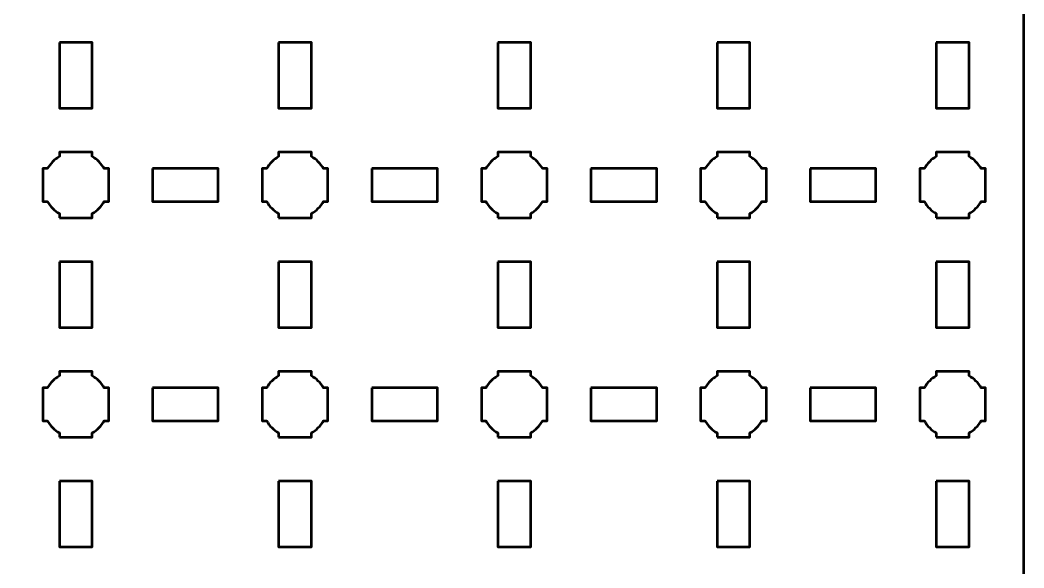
# Model space of a CAD drawing. Header units: centimetres. Extents: x -19.6 to 19.7, y -19.6 to 19.7.
# Drawn here: x 10.49 to 19.65, y -10.49 to -5.5 of the extents above; entities that cross this region are included whole.
import ezdxf

# ---------------------------------------------------------------- set-up
doc = ezdxf.new("R2010")
doc.units = ezdxf.units.CM
doc.header["$MEASUREMENT"] = 0
doc.layers.add('Layer 1', color=7, linetype='Continuous')

msp = doc.modelspace()

# ---------------------------------------------------------------- linework, layer by layer
at = {"layer": 'Layer 1', "lineweight": 53}
for points, knots in [([(-19.14991, 19.65001), (-19.14991, 19.65001), (19.15005, 19.65001), (19.15005, 19.65001), (19.15005, 19.65001), (19.42701, 19.65001), (19.65001, 19.42692), (19.65001, 19.14991), (19.65001, 19.14991), (19.65001, 19.14991), (19.65001, -19.15004), (19.65001, -19.15004), (19.65001, -19.15004), (19.65001, -19.42701), (19.42701, -19.65), (19.15005, -19.65), (19.15005, -19.65), (19.15005, -19.65), (-19.14991, -19.65), (-19.14991, -19.65), (-19.14991, -19.65), (-19.42691, -19.65), (-19.65, -19.42701), (-19.65, -19.15004), (-19.65, -19.15004), (-19.65, -19.15004), (-19.65, 19.14991), (-19.65, 19.14991), (-19.65, 19.14991), (-19.65, 19.42692), (-19.42691, 19.65001), (-19.14991, 19.65001)], [0, 0, 0, 0, 0.125, 0.125, 0.125, 0.125, 0.25, 0.25, 0.25, 0.25, 0.375, 0.375, 0.375, 0.375, 0.5, 0.5, 0.5, 0.5, 0.625, 0.625, 0.625, 0.625, 0.75, 0.75, 0.75, 0.75, 0.875, 0.875, 0.875, 0.875, 1, 1, 1, 1]), ([(10.84996, -5.7001), (10.84996, -5.7001), (11.14997, -5.7001), (11.14997, -5.7001), (11.14997, -5.7001), (11.14997, -5.7001), (11.14997, -6.30011), (11.14997, -6.30011), (11.14997, -6.30011), (11.14997, -6.30011), (10.84996, -6.30011), (10.84996, -6.30011), (10.84996, -6.30011), (10.84996, -6.30011), (10.84996, -5.7001), (10.84996, -5.7001)], [0, 0, 0, 0, 0.25, 0.25, 0.25, 0.25, 0.5, 0.5, 0.5, 0.5, 0.75, 0.75, 0.75, 0.75, 1, 1, 1, 1]), ([(12.85007, -5.7001), (12.85007, -5.7001), (13.15007, -5.7001), (13.15007, -5.7001), (13.15007, -5.7001), (13.15007, -5.7001), (13.15007, -6.30011), (13.15007, -6.30011), (13.15007, -6.30011), (13.15007, -6.30011), (12.85007, -6.30011), (12.85007, -6.30011), (12.85007, -6.30011), (12.85007, -6.30011), (12.85007, -5.7001), (12.85007, -5.7001)], [0, 0, 0, 0, 0.25, 0.25, 0.25, 0.25, 0.5, 0.5, 0.5, 0.5, 0.75, 0.75, 0.75, 0.75, 1, 1, 1, 1]), ([(14.85001, -5.7001), (14.85001, -5.7001), (15.15001, -5.7001), (15.15001, -5.7001), (15.15001, -5.7001), (15.15001, -5.7001), (15.15001, -6.30011), (15.15001, -6.30011), (15.15001, -6.30011), (15.15001, -6.30011), (14.85001, -6.30011), (14.85001, -6.30011), (14.85001, -6.30011), (14.85001, -6.30011), (14.85001, -5.7001), (14.85001, -5.7001)], [0, 0, 0, 0, 0.25, 0.25, 0.25, 0.25, 0.5, 0.5, 0.5, 0.5, 0.75, 0.75, 0.75, 0.75, 1, 1, 1, 1]), ([(16.85008, -5.7001), (16.85008, -5.7001), (17.15008, -5.7001), (17.15008, -5.7001), (17.15008, -5.7001), (17.15008, -5.7001), (17.15008, -6.30011), (17.15008, -6.30011), (17.15008, -6.30011), (17.15008, -6.30011), (16.85008, -6.30011), (16.85008, -6.30011), (16.85008, -6.30011), (16.85008, -6.30011), (16.85008, -5.7001), (16.85008, -5.7001)], [0, 0, 0, 0, 0.25, 0.25, 0.25, 0.25, 0.5, 0.5, 0.5, 0.5, 0.75, 0.75, 0.75, 0.75, 1, 1, 1, 1]), ([(18.85005, -5.7001), (18.85005, -5.7001), (19.15005, -5.7001), (19.15005, -5.7001), (19.15005, -5.7001), (19.15005, -5.7001), (19.15005, -6.30011), (19.15005, -6.30011), (19.15005, -6.30011), (19.15005, -6.30011), (18.85005, -6.30011), (18.85005, -6.30011), (18.85005, -6.30011), (18.85005, -6.30011), (18.85005, -5.7001), (18.85005, -5.7001)], [0, 0, 0, 0, 0.25, 0.25, 0.25, 0.25, 0.5, 0.5, 0.5, 0.5, 0.75, 0.75, 0.75, 0.75, 1, 1, 1, 1]), ([(10.84996, -7.29999), (10.84996, -7.29999), (10.84996, -7.25977), (10.84996, -7.25977), (10.84996, -7.25977), (10.80449, -7.23345), (10.76646, -7.19553), (10.74014, -7.14992), (10.74014, -7.14992), (10.74014, -7.14992), (10.70003, -7.14992), (10.70003, -7.14992), (10.70003, -7.14992), (10.70003, -7.14992), (10.70003, -6.99998), (10.70003, -6.99998), (10.70003, -6.99998), (10.70003, -6.99998), (10.70003, -6.84995), (10.70003, -6.84995), (10.70003, -6.84995), (10.70003, -6.84995), (10.74014, -6.84995), (10.74014, -6.84995), (10.74014, -6.84995), (10.76646, -6.80448), (10.80449, -6.76641), (10.84996, -6.74009), (10.84996, -6.74009), (10.84996, -6.74009), (10.84996, -6.70002), (10.84996, -6.70002), (10.84996, -6.70002), (10.84996, -6.70002), (11.00004, -6.70002), (11.00004, -6.70002), (11.00004, -6.70002), (11.00004, -6.70002), (11.14997, -6.70002), (11.14997, -6.70002), (11.14997, -6.70002), (11.14997, -6.70002), (11.14997, -6.74009), (11.14997, -6.74009), (11.14997, -6.74009), (11.19544, -6.76641), (11.23347, -6.80448), (11.25979, -6.84995), (11.25979, -6.84995), (11.25979, -6.84995), (11.30004, -6.84995), (11.30004, -6.84995), (11.30004, -6.84995), (11.30004, -6.84995), (11.30004, -6.99998), (11.30004, -6.99998), (11.30004, -6.99998), (11.30004, -6.99998), (11.30004, -7.14992), (11.30004, -7.14992), (11.30004, -7.14992), (11.30004, -7.14992), (11.25979, -7.14992), (11.25979, -7.14992), (11.25979, -7.14992), (11.23347, -7.19553), (11.19544, -7.23345), (11.14997, -7.25977), (11.14997, -7.25977), (11.14997, -7.25977), (11.14997, -7.29999), (11.14997, -7.29999), (11.14997, -7.29999), (11.14997, -7.29999), (11.00004, -7.29999), (11.00004, -7.29999), (11.00004, -7.29999), (11.00004, -7.29999), (10.84996, -7.29999), (10.84996, -7.29999)], [0, 0, 0, 0, 0.05, 0.05, 0.05, 0.05, 0.1, 0.1, 0.1, 0.1, 0.15, 0.15, 0.15, 0.15, 0.2, 0.2, 0.2, 0.2, 0.25, 0.25, 0.25, 0.25, 0.3, 0.3, 0.3, 0.3, 0.35, 0.35, 0.35, 0.35, 0.4, 0.4, 0.4, 0.4, 0.45, 0.45, 0.45, 0.45, 0.5, 0.5, 0.5, 0.5, 0.55, 0.55, 0.55, 0.55, 0.6, 0.6, 0.6, 0.6, 0.65, 0.65, 0.65, 0.65, 0.7, 0.7, 0.7, 0.7, 0.75, 0.75, 0.75, 0.75, 0.8, 0.8, 0.8, 0.8, 0.85, 0.85, 0.85, 0.85, 0.9, 0.9, 0.9, 0.9, 0.95, 0.95, 0.95, 0.95, 1, 1, 1, 1]), ([(12.84993, -7.29999), (12.84993, -7.29999), (12.84993, -7.25977), (12.84993, -7.25977), (12.84993, -7.25977), (12.80446, -7.23345), (12.76653, -7.19553), (12.74008, -7.14992), (12.74008, -7.14992), (12.74008, -7.14992), (12.7, -7.14992), (12.7, -7.14992), (12.7, -7.14992), (12.7, -7.14992), (12.7, -6.99998), (12.7, -6.99998), (12.7, -6.99998), (12.7, -6.99998), (12.7, -6.84995), (12.7, -6.84995), (12.7, -6.84995), (12.7, -6.84995), (12.74008, -6.84995), (12.74008, -6.84995), (12.74008, -6.84995), (12.76653, -6.80448), (12.80446, -6.76641), (12.84993, -6.74009), (12.84993, -6.74009), (12.84993, -6.74009), (12.84993, -6.70002), (12.84993, -6.70002), (12.84993, -6.70002), (12.84993, -6.70002), (13, -6.70002), (13, -6.70002), (13, -6.70002), (13, -6.70002), (13.14993, -6.70002), (13.14993, -6.70002), (13.14993, -6.70002), (13.14993, -6.70002), (13.14993, -6.74009), (13.14993, -6.74009), (13.14993, -6.74009), (13.19555, -6.76641), (13.23344, -6.80448), (13.25975, -6.84995), (13.25975, -6.84995), (13.25975, -6.84995), (13.30001, -6.84995), (13.30001, -6.84995), (13.30001, -6.84995), (13.30001, -6.84995), (13.30001, -6.99998), (13.30001, -6.99998), (13.30001, -6.99998), (13.30001, -6.99998), (13.30001, -7.14992), (13.30001, -7.14992), (13.30001, -7.14992), (13.30001, -7.14992), (13.25975, -7.14992), (13.25975, -7.14992), (13.25975, -7.14992), (13.23344, -7.19553), (13.19555, -7.23345), (13.14993, -7.25977), (13.14993, -7.25977), (13.14993, -7.25977), (13.14993, -7.29999), (13.14993, -7.29999), (13.14993, -7.29999), (13.14993, -7.29999), (13, -7.29999), (13, -7.29999), (13, -7.29999), (13, -7.29999), (12.84993, -7.29999), (12.84993, -7.29999)], [0, 0, 0, 0, 0.05, 0.05, 0.05, 0.05, 0.1, 0.1, 0.1, 0.1, 0.15, 0.15, 0.15, 0.15, 0.2, 0.2, 0.2, 0.2, 0.25, 0.25, 0.25, 0.25, 0.3, 0.3, 0.3, 0.3, 0.35, 0.35, 0.35, 0.35, 0.4, 0.4, 0.4, 0.4, 0.45, 0.45, 0.45, 0.45, 0.5, 0.5, 0.5, 0.5, 0.55, 0.55, 0.55, 0.55, 0.6, 0.6, 0.6, 0.6, 0.65, 0.65, 0.65, 0.65, 0.7, 0.7, 0.7, 0.7, 0.75, 0.75, 0.75, 0.75, 0.8, 0.8, 0.8, 0.8, 0.85, 0.85, 0.85, 0.85, 0.9, 0.9, 0.9, 0.9, 0.95, 0.95, 0.95, 0.95, 1, 1, 1, 1]), ([(14.85001, -7.29999), (14.85001, -7.29999), (14.85001, -7.25977), (14.85001, -7.25977), (14.85001, -7.25977), (14.80439, -7.23345), (14.7665, -7.19553), (14.74019, -7.14992), (14.74019, -7.14992), (14.74019, -7.14992), (14.69993, -7.14992), (14.69993, -7.14992), (14.69993, -7.14992), (14.69993, -7.14992), (14.69993, -6.99998), (14.69993, -6.99998), (14.69993, -6.99998), (14.69993, -6.99998), (14.69993, -6.84995), (14.69993, -6.84995), (14.69993, -6.84995), (14.69993, -6.84995), (14.74019, -6.84995), (14.74019, -6.84995), (14.74019, -6.84995), (14.7665, -6.80448), (14.80439, -6.76641), (14.85001, -6.74009), (14.85001, -6.74009), (14.85001, -6.74009), (14.85001, -6.70002), (14.85001, -6.70002), (14.85001, -6.70002), (14.85001, -6.70002), (14.99994, -6.70002), (14.99994, -6.70002), (14.99994, -6.70002), (14.99994, -6.70002), (15.15001, -6.70002), (15.15001, -6.70002), (15.15001, -6.70002), (15.15001, -6.70002), (15.15001, -6.74009), (15.15001, -6.74009), (15.15001, -6.74009), (15.19548, -6.76641), (15.23351, -6.80448), (15.25983, -6.84995), (15.25983, -6.84995), (15.25983, -6.84995), (15.29994, -6.84995), (15.29994, -6.84995), (15.29994, -6.84995), (15.29994, -6.84995), (15.29994, -6.99998), (15.29994, -6.99998), (15.29994, -6.99998), (15.29994, -6.99998), (15.29994, -7.14992), (15.29994, -7.14992), (15.29994, -7.14992), (15.29994, -7.14992), (15.25983, -7.14992), (15.25983, -7.14992), (15.25983, -7.14992), (15.23351, -7.19553), (15.19548, -7.23345), (15.15001, -7.25977), (15.15001, -7.25977), (15.15001, -7.25977), (15.15001, -7.29999), (15.15001, -7.29999), (15.15001, -7.29999), (15.15001, -7.29999), (14.99994, -7.29999), (14.99994, -7.29999), (14.99994, -7.29999), (14.99994, -7.29999), (14.85001, -7.29999), (14.85001, -7.29999)], [0, 0, 0, 0, 0.05, 0.05, 0.05, 0.05, 0.1, 0.1, 0.1, 0.1, 0.15, 0.15, 0.15, 0.15, 0.2, 0.2, 0.2, 0.2, 0.25, 0.25, 0.25, 0.25, 0.3, 0.3, 0.3, 0.3, 0.35, 0.35, 0.35, 0.35, 0.4, 0.4, 0.4, 0.4, 0.45, 0.45, 0.45, 0.45, 0.5, 0.5, 0.5, 0.5, 0.55, 0.55, 0.55, 0.55, 0.6, 0.6, 0.6, 0.6, 0.65, 0.65, 0.65, 0.65, 0.7, 0.7, 0.7, 0.7, 0.75, 0.75, 0.75, 0.75, 0.8, 0.8, 0.8, 0.8, 0.85, 0.85, 0.85, 0.85, 0.9, 0.9, 0.9, 0.9, 0.95, 0.95, 0.95, 0.95, 1, 1, 1, 1]), ([(16.84994, -7.29999), (16.84994, -7.29999), (16.84994, -7.25977), (16.84994, -7.25977), (16.84994, -7.25977), (16.80446, -7.23345), (16.76644, -7.19553), (16.74012, -7.14992), (16.74012, -7.14992), (16.74012, -7.14992), (16.70001, -7.14992), (16.70001, -7.14992), (16.70001, -7.14992), (16.70001, -7.14992), (16.70001, -6.99998), (16.70001, -6.99998), (16.70001, -6.99998), (16.70001, -6.99998), (16.70001, -6.84995), (16.70001, -6.84995), (16.70001, -6.84995), (16.70001, -6.84995), (16.74012, -6.84995), (16.74012, -6.84995), (16.74012, -6.84995), (16.76644, -6.80448), (16.80446, -6.76641), (16.84994, -6.74009), (16.84994, -6.74009), (16.84994, -6.74009), (16.84994, -6.70002), (16.84994, -6.70002), (16.84994, -6.70002), (16.84994, -6.70002), (17.00001, -6.70002), (17.00001, -6.70002), (17.00001, -6.70002), (17.00001, -6.70002), (17.14994, -6.70002), (17.14994, -6.70002), (17.14994, -6.70002), (17.14994, -6.70002), (17.14994, -6.74009), (17.14994, -6.74009), (17.14994, -6.74009), (17.19555, -6.76641), (17.23348, -6.80448), (17.25979, -6.84995), (17.25979, -6.84995), (17.25979, -6.84995), (17.30001, -6.84995), (17.30001, -6.84995), (17.30001, -6.84995), (17.30001, -6.84995), (17.30001, -6.99998), (17.30001, -6.99998), (17.30001, -6.99998), (17.30001, -6.99998), (17.30001, -7.14992), (17.30001, -7.14992), (17.30001, -7.14992), (17.30001, -7.14992), (17.25979, -7.14992), (17.25979, -7.14992), (17.25979, -7.14992), (17.23348, -7.19553), (17.19555, -7.23345), (17.14994, -7.25977), (17.14994, -7.25977), (17.14994, -7.25977), (17.14994, -7.29999), (17.14994, -7.29999), (17.14994, -7.29999), (17.14994, -7.29999), (17.00001, -7.29999), (17.00001, -7.29999), (17.00001, -7.29999), (17.00001, -7.29999), (16.84994, -7.29999), (16.84994, -7.29999)], [0, 0, 0, 0, 0.05, 0.05, 0.05, 0.05, 0.1, 0.1, 0.1, 0.1, 0.15, 0.15, 0.15, 0.15, 0.2, 0.2, 0.2, 0.2, 0.25, 0.25, 0.25, 0.25, 0.3, 0.3, 0.3, 0.3, 0.35, 0.35, 0.35, 0.35, 0.4, 0.4, 0.4, 0.4, 0.45, 0.45, 0.45, 0.45, 0.5, 0.5, 0.5, 0.5, 0.55, 0.55, 0.55, 0.55, 0.6, 0.6, 0.6, 0.6, 0.65, 0.65, 0.65, 0.65, 0.7, 0.7, 0.7, 0.7, 0.75, 0.75, 0.75, 0.75, 0.8, 0.8, 0.8, 0.8, 0.85, 0.85, 0.85, 0.85, 0.9, 0.9, 0.9, 0.9, 0.95, 0.95, 0.95, 0.95, 1, 1, 1, 1]), ([(18.84991, -7.29999), (18.84991, -7.29999), (18.84991, -7.25977), (18.84991, -7.25977), (18.84991, -7.25977), (18.80443, -7.23345), (18.76654, -7.19553), (18.74009, -7.14992), (18.74009, -7.14992), (18.74009, -7.14992), (18.69997, -7.14992), (18.69997, -7.14992), (18.69997, -7.14992), (18.69997, -7.14992), (18.69997, -6.99998), (18.69997, -6.99998), (18.69997, -6.99998), (18.69997, -6.99998), (18.69997, -6.84995), (18.69997, -6.84995), (18.69997, -6.84995), (18.69997, -6.84995), (18.74009, -6.84995), (18.74009, -6.84995), (18.74009, -6.84995), (18.76654, -6.80448), (18.80443, -6.76641), (18.84991, -6.74009), (18.84991, -6.74009), (18.84991, -6.74009), (18.84991, -6.70002), (18.84991, -6.70002), (18.84991, -6.70002), (18.84991, -6.70002), (18.99998, -6.70002), (18.99998, -6.70002), (18.99998, -6.70002), (18.99998, -6.70002), (19.14991, -6.70002), (19.14991, -6.70002), (19.14991, -6.70002), (19.14991, -6.70002), (19.14991, -6.74009), (19.14991, -6.74009), (19.14991, -6.74009), (19.19552, -6.76641), (19.23341, -6.80448), (19.25987, -6.84995), (19.25987, -6.84995), (19.25987, -6.84995), (19.29998, -6.84995), (19.29998, -6.84995), (19.29998, -6.84995), (19.29998, -6.84995), (19.29998, -6.99998), (19.29998, -6.99998), (19.29998, -6.99998), (19.29998, -6.99998), (19.29998, -7.14992), (19.29998, -7.14992), (19.29998, -7.14992), (19.29998, -7.14992), (19.25987, -7.14992), (19.25987, -7.14992), (19.25987, -7.14992), (19.23341, -7.19553), (19.19552, -7.23345), (19.14991, -7.25977), (19.14991, -7.25977), (19.14991, -7.25977), (19.14991, -7.29999), (19.14991, -7.29999), (19.14991, -7.29999), (19.14991, -7.29999), (18.99998, -7.29999), (18.99998, -7.29999), (18.99998, -7.29999), (18.99998, -7.29999), (18.84991, -7.29999), (18.84991, -7.29999)], [0, 0, 0, 0, 0.05, 0.05, 0.05, 0.05, 0.1, 0.1, 0.1, 0.1, 0.15, 0.15, 0.15, 0.15, 0.2, 0.2, 0.2, 0.2, 0.25, 0.25, 0.25, 0.25, 0.3, 0.3, 0.3, 0.3, 0.35, 0.35, 0.35, 0.35, 0.4, 0.4, 0.4, 0.4, 0.45, 0.45, 0.45, 0.45, 0.5, 0.5, 0.5, 0.5, 0.55, 0.55, 0.55, 0.55, 0.6, 0.6, 0.6, 0.6, 0.65, 0.65, 0.65, 0.65, 0.7, 0.7, 0.7, 0.7, 0.75, 0.75, 0.75, 0.75, 0.8, 0.8, 0.8, 0.8, 0.85, 0.85, 0.85, 0.85, 0.9, 0.9, 0.9, 0.9, 0.95, 0.95, 0.95, 0.95, 1, 1, 1, 1]), ([(11.70009, -6.85005), (11.70009, -6.85005), (12.30009, -6.85005), (12.30009, -6.85005), (12.30009, -6.85005), (12.30009, -6.85005), (12.30009, -7.15006), (12.30009, -7.15006), (12.30009, -7.15006), (12.30009, -7.15006), (11.70009, -7.15006), (11.70009, -7.15006), (11.70009, -7.15006), (11.70009, -7.15006), (11.70009, -6.85005), (11.70009, -6.85005)], [0, 0, 0, 0, 0.25, 0.25, 0.25, 0.25, 0.5, 0.5, 0.5, 0.5, 0.75, 0.75, 0.75, 0.75, 1, 1, 1, 1]), ([(13.70002, -6.85005), (13.70002, -6.85005), (14.30002, -6.85005), (14.30002, -6.85005), (14.30002, -6.85005), (14.30002, -6.85005), (14.30002, -7.15006), (14.30002, -7.15006), (14.30002, -7.15006), (14.30002, -7.15006), (13.70002, -7.15006), (13.70002, -7.15006), (13.70002, -7.15006), (13.70002, -7.15006), (13.70002, -6.85005), (13.70002, -6.85005)], [0, 0, 0, 0, 0.25, 0.25, 0.25, 0.25, 0.5, 0.5, 0.5, 0.5, 0.75, 0.75, 0.75, 0.75, 1, 1, 1, 1]), ([(15.69999, -6.85005), (15.69999, -6.85005), (16.29999, -6.85005), (16.29999, -6.85005), (16.29999, -6.85005), (16.29999, -6.85005), (16.29999, -7.15006), (16.29999, -7.15006), (16.29999, -7.15006), (16.29999, -7.15006), (15.69999, -7.15006), (15.69999, -7.15006), (15.69999, -7.15006), (15.69999, -7.15006), (15.69999, -6.85005), (15.69999, -6.85005)], [0, 0, 0, 0, 0.25, 0.25, 0.25, 0.25, 0.5, 0.5, 0.5, 0.5, 0.75, 0.75, 0.75, 0.75, 1, 1, 1, 1]), ([(17.70006, -6.85005), (17.70006, -6.85005), (18.30007, -6.85005), (18.30007, -6.85005), (18.30007, -6.85005), (18.30007, -6.85005), (18.30007, -7.15006), (18.30007, -7.15006), (18.30007, -7.15006), (18.30007, -7.15006), (17.70006, -7.15006), (17.70006, -7.15006), (17.70006, -7.15006), (17.70006, -7.15006), (17.70006, -6.85005), (17.70006, -6.85005)], [0, 0, 0, 0, 0.25, 0.25, 0.25, 0.25, 0.5, 0.5, 0.5, 0.5, 0.75, 0.75, 0.75, 0.75, 1, 1, 1, 1]), ([(10.84996, -7.70004), (10.84996, -7.70004), (11.14997, -7.70004), (11.14997, -7.70004), (11.14997, -7.70004), (11.14997, -7.70004), (11.14997, -8.30004), (11.14997, -8.30004), (11.14997, -8.30004), (11.14997, -8.30004), (10.84996, -8.30004), (10.84996, -8.30004), (10.84996, -8.30004), (10.84996, -8.30004), (10.84996, -7.70004), (10.84996, -7.70004)], [0, 0, 0, 0, 0.25, 0.25, 0.25, 0.25, 0.5, 0.5, 0.5, 0.5, 0.75, 0.75, 0.75, 0.75, 1, 1, 1, 1]), ([(12.85007, -7.70004), (12.85007, -7.70004), (13.15007, -7.70004), (13.15007, -7.70004), (13.15007, -7.70004), (13.15007, -7.70004), (13.15007, -8.30004), (13.15007, -8.30004), (13.15007, -8.30004), (13.15007, -8.30004), (12.85007, -8.30004), (12.85007, -8.30004), (12.85007, -8.30004), (12.85007, -8.30004), (12.85007, -7.70004), (12.85007, -7.70004)], [0, 0, 0, 0, 0.25, 0.25, 0.25, 0.25, 0.5, 0.5, 0.5, 0.5, 0.75, 0.75, 0.75, 0.75, 1, 1, 1, 1]), ([(14.85001, -7.70004), (14.85001, -7.70004), (15.15001, -7.70004), (15.15001, -7.70004), (15.15001, -7.70004), (15.15001, -7.70004), (15.15001, -8.30004), (15.15001, -8.30004), (15.15001, -8.30004), (15.15001, -8.30004), (14.85001, -8.30004), (14.85001, -8.30004), (14.85001, -8.30004), (14.85001, -8.30004), (14.85001, -7.70004), (14.85001, -7.70004)], [0, 0, 0, 0, 0.25, 0.25, 0.25, 0.25, 0.5, 0.5, 0.5, 0.5, 0.75, 0.75, 0.75, 0.75, 1, 1, 1, 1]), ([(16.85008, -7.70004), (16.85008, -7.70004), (17.15008, -7.70004), (17.15008, -7.70004), (17.15008, -7.70004), (17.15008, -7.70004), (17.15008, -8.30004), (17.15008, -8.30004), (17.15008, -8.30004), (17.15008, -8.30004), (16.85008, -8.30004), (16.85008, -8.30004), (16.85008, -8.30004), (16.85008, -8.30004), (16.85008, -7.70004), (16.85008, -7.70004)], [0, 0, 0, 0, 0.25, 0.25, 0.25, 0.25, 0.5, 0.5, 0.5, 0.5, 0.75, 0.75, 0.75, 0.75, 1, 1, 1, 1]), ([(18.85005, -7.70004), (18.85005, -7.70004), (19.15005, -7.70004), (19.15005, -7.70004), (19.15005, -7.70004), (19.15005, -7.70004), (19.15005, -8.30004), (19.15005, -8.30004), (19.15005, -8.30004), (19.15005, -8.30004), (18.85005, -8.30004), (18.85005, -8.30004), (18.85005, -8.30004), (18.85005, -8.30004), (18.85005, -7.70004), (18.85005, -7.70004)], [0, 0, 0, 0, 0.25, 0.25, 0.25, 0.25, 0.5, 0.5, 0.5, 0.5, 0.75, 0.75, 0.75, 0.75, 1, 1, 1, 1]), ([(10.84996, -9.29995), (10.84996, -9.29995), (10.84996, -9.25984), (10.84996, -9.25984), (10.84996, -9.25984), (10.80449, -9.23353), (10.76646, -9.1955), (10.74014, -9.15002), (10.74014, -9.15002), (10.74014, -9.15002), (10.70003, -9.15002), (10.70003, -9.15002), (10.70003, -9.15002), (10.70003, -9.15002), (10.70003, -8.99995), (10.70003, -8.99995), (10.70003, -8.99995), (10.70003, -8.99995), (10.70003, -8.85002), (10.70003, -8.85002), (10.70003, -8.85002), (10.70003, -8.85002), (10.74014, -8.85002), (10.74014, -8.85002), (10.74014, -8.85002), (10.76646, -8.80441), (10.80449, -8.76652), (10.84996, -8.7402), (10.84996, -8.7402), (10.84996, -8.7402), (10.84996, -8.69995), (10.84996, -8.69995), (10.84996, -8.69995), (10.84996, -8.69995), (11.00004, -8.69995), (11.00004, -8.69995), (11.00004, -8.69995), (11.00004, -8.69995), (11.14997, -8.69995), (11.14997, -8.69995), (11.14997, -8.69995), (11.14997, -8.69995), (11.14997, -8.7402), (11.14997, -8.7402), (11.14997, -8.7402), (11.19544, -8.76652), (11.23347, -8.80441), (11.25979, -8.85002), (11.25979, -8.85002), (11.25979, -8.85002), (11.30004, -8.85002), (11.30004, -8.85002), (11.30004, -8.85002), (11.30004, -8.85002), (11.30004, -8.99995), (11.30004, -8.99995), (11.30004, -8.99995), (11.30004, -8.99995), (11.30004, -9.15002), (11.30004, -9.15002), (11.30004, -9.15002), (11.30004, -9.15002), (11.25979, -9.15002), (11.25979, -9.15002), (11.25979, -9.15002), (11.23347, -9.1955), (11.19544, -9.23353), (11.14997, -9.25984), (11.14997, -9.25984), (11.14997, -9.25984), (11.14997, -9.29995), (11.14997, -9.29995), (11.14997, -9.29995), (11.14997, -9.29995), (11.00004, -9.29995), (11.00004, -9.29995), (11.00004, -9.29995), (11.00004, -9.29995), (10.84996, -9.29995), (10.84996, -9.29995)], [0, 0, 0, 0, 0.05, 0.05, 0.05, 0.05, 0.1, 0.1, 0.1, 0.1, 0.15, 0.15, 0.15, 0.15, 0.2, 0.2, 0.2, 0.2, 0.25, 0.25, 0.25, 0.25, 0.3, 0.3, 0.3, 0.3, 0.35, 0.35, 0.35, 0.35, 0.4, 0.4, 0.4, 0.4, 0.45, 0.45, 0.45, 0.45, 0.5, 0.5, 0.5, 0.5, 0.55, 0.55, 0.55, 0.55, 0.6, 0.6, 0.6, 0.6, 0.65, 0.65, 0.65, 0.65, 0.7, 0.7, 0.7, 0.7, 0.75, 0.75, 0.75, 0.75, 0.8, 0.8, 0.8, 0.8, 0.85, 0.85, 0.85, 0.85, 0.9, 0.9, 0.9, 0.9, 0.95, 0.95, 0.95, 0.95, 1, 1, 1, 1]), ([(12.84993, -9.29995), (12.84993, -9.29995), (12.84993, -9.25984), (12.84993, -9.25984), (12.84993, -9.25984), (12.80446, -9.23353), (12.76653, -9.1955), (12.74008, -9.15002), (12.74008, -9.15002), (12.74008, -9.15002), (12.7, -9.15002), (12.7, -9.15002), (12.7, -9.15002), (12.7, -9.15002), (12.7, -8.99995), (12.7, -8.99995), (12.7, -8.99995), (12.7, -8.99995), (12.7, -8.85002), (12.7, -8.85002), (12.7, -8.85002), (12.7, -8.85002), (12.74008, -8.85002), (12.74008, -8.85002), (12.74008, -8.85002), (12.76653, -8.80441), (12.80446, -8.76652), (12.84993, -8.7402), (12.84993, -8.7402), (12.84993, -8.7402), (12.84993, -8.69995), (12.84993, -8.69995), (12.84993, -8.69995), (12.84993, -8.69995), (13, -8.69995), (13, -8.69995), (13, -8.69995), (13, -8.69995), (13.14993, -8.69995), (13.14993, -8.69995), (13.14993, -8.69995), (13.14993, -8.69995), (13.14993, -8.7402), (13.14993, -8.7402), (13.14993, -8.7402), (13.19555, -8.76652), (13.23344, -8.80441), (13.25975, -8.85002), (13.25975, -8.85002), (13.25975, -8.85002), (13.30001, -8.85002), (13.30001, -8.85002), (13.30001, -8.85002), (13.30001, -8.85002), (13.30001, -8.99995), (13.30001, -8.99995), (13.30001, -8.99995), (13.30001, -8.99995), (13.30001, -9.15002), (13.30001, -9.15002), (13.30001, -9.15002), (13.30001, -9.15002), (13.25975, -9.15002), (13.25975, -9.15002), (13.25975, -9.15002), (13.23344, -9.1955), (13.19555, -9.23353), (13.14993, -9.25984), (13.14993, -9.25984), (13.14993, -9.25984), (13.14993, -9.29995), (13.14993, -9.29995), (13.14993, -9.29995), (13.14993, -9.29995), (13, -9.29995), (13, -9.29995), (13, -9.29995), (13, -9.29995), (12.84993, -9.29995), (12.84993, -9.29995)], [0, 0, 0, 0, 0.05, 0.05, 0.05, 0.05, 0.1, 0.1, 0.1, 0.1, 0.15, 0.15, 0.15, 0.15, 0.2, 0.2, 0.2, 0.2, 0.25, 0.25, 0.25, 0.25, 0.3, 0.3, 0.3, 0.3, 0.35, 0.35, 0.35, 0.35, 0.4, 0.4, 0.4, 0.4, 0.45, 0.45, 0.45, 0.45, 0.5, 0.5, 0.5, 0.5, 0.55, 0.55, 0.55, 0.55, 0.6, 0.6, 0.6, 0.6, 0.65, 0.65, 0.65, 0.65, 0.7, 0.7, 0.7, 0.7, 0.75, 0.75, 0.75, 0.75, 0.8, 0.8, 0.8, 0.8, 0.85, 0.85, 0.85, 0.85, 0.9, 0.9, 0.9, 0.9, 0.95, 0.95, 0.95, 0.95, 1, 1, 1, 1]), ([(14.85001, -9.29995), (14.85001, -9.29995), (14.85001, -9.25984), (14.85001, -9.25984), (14.85001, -9.25984), (14.80439, -9.23353), (14.7665, -9.1955), (14.74019, -9.15002), (14.74019, -9.15002), (14.74019, -9.15002), (14.69993, -9.15002), (14.69993, -9.15002), (14.69993, -9.15002), (14.69993, -9.15002), (14.69993, -8.99995), (14.69993, -8.99995), (14.69993, -8.99995), (14.69993, -8.99995), (14.69993, -8.85002), (14.69993, -8.85002), (14.69993, -8.85002), (14.69993, -8.85002), (14.74019, -8.85002), (14.74019, -8.85002), (14.74019, -8.85002), (14.7665, -8.80441), (14.80439, -8.76652), (14.85001, -8.7402), (14.85001, -8.7402), (14.85001, -8.7402), (14.85001, -8.69995), (14.85001, -8.69995), (14.85001, -8.69995), (14.85001, -8.69995), (14.99994, -8.69995), (14.99994, -8.69995), (14.99994, -8.69995), (14.99994, -8.69995), (15.15001, -8.69995), (15.15001, -8.69995), (15.15001, -8.69995), (15.15001, -8.69995), (15.15001, -8.7402), (15.15001, -8.7402), (15.15001, -8.7402), (15.19548, -8.76652), (15.23351, -8.80441), (15.25983, -8.85002), (15.25983, -8.85002), (15.25983, -8.85002), (15.29994, -8.85002), (15.29994, -8.85002), (15.29994, -8.85002), (15.29994, -8.85002), (15.29994, -8.99995), (15.29994, -8.99995), (15.29994, -8.99995), (15.29994, -8.99995), (15.29994, -9.15002), (15.29994, -9.15002), (15.29994, -9.15002), (15.29994, -9.15002), (15.25983, -9.15002), (15.25983, -9.15002), (15.25983, -9.15002), (15.23351, -9.1955), (15.19548, -9.23353), (15.15001, -9.25984), (15.15001, -9.25984), (15.15001, -9.25984), (15.15001, -9.29995), (15.15001, -9.29995), (15.15001, -9.29995), (15.15001, -9.29995), (14.99994, -9.29995), (14.99994, -9.29995), (14.99994, -9.29995), (14.99994, -9.29995), (14.85001, -9.29995), (14.85001, -9.29995)], [0, 0, 0, 0, 0.05, 0.05, 0.05, 0.05, 0.1, 0.1, 0.1, 0.1, 0.15, 0.15, 0.15, 0.15, 0.2, 0.2, 0.2, 0.2, 0.25, 0.25, 0.25, 0.25, 0.3, 0.3, 0.3, 0.3, 0.35, 0.35, 0.35, 0.35, 0.4, 0.4, 0.4, 0.4, 0.45, 0.45, 0.45, 0.45, 0.5, 0.5, 0.5, 0.5, 0.55, 0.55, 0.55, 0.55, 0.6, 0.6, 0.6, 0.6, 0.65, 0.65, 0.65, 0.65, 0.7, 0.7, 0.7, 0.7, 0.75, 0.75, 0.75, 0.75, 0.8, 0.8, 0.8, 0.8, 0.85, 0.85, 0.85, 0.85, 0.9, 0.9, 0.9, 0.9, 0.95, 0.95, 0.95, 0.95, 1, 1, 1, 1]), ([(16.84994, -9.29995), (16.84994, -9.29995), (16.84994, -9.25984), (16.84994, -9.25984), (16.84994, -9.25984), (16.80446, -9.23353), (16.76644, -9.1955), (16.74012, -9.15002), (16.74012, -9.15002), (16.74012, -9.15002), (16.70001, -9.15002), (16.70001, -9.15002), (16.70001, -9.15002), (16.70001, -9.15002), (16.70001, -8.99995), (16.70001, -8.99995), (16.70001, -8.99995), (16.70001, -8.99995), (16.70001, -8.85002), (16.70001, -8.85002), (16.70001, -8.85002), (16.70001, -8.85002), (16.74012, -8.85002), (16.74012, -8.85002), (16.74012, -8.85002), (16.76644, -8.80441), (16.80446, -8.76652), (16.84994, -8.7402), (16.84994, -8.7402), (16.84994, -8.7402), (16.84994, -8.69995), (16.84994, -8.69995), (16.84994, -8.69995), (16.84994, -8.69995), (17.00001, -8.69995), (17.00001, -8.69995), (17.00001, -8.69995), (17.00001, -8.69995), (17.14994, -8.69995), (17.14994, -8.69995), (17.14994, -8.69995), (17.14994, -8.69995), (17.14994, -8.7402), (17.14994, -8.7402), (17.14994, -8.7402), (17.19555, -8.76652), (17.23348, -8.80441), (17.25979, -8.85002), (17.25979, -8.85002), (17.25979, -8.85002), (17.30001, -8.85002), (17.30001, -8.85002), (17.30001, -8.85002), (17.30001, -8.85002), (17.30001, -8.99995), (17.30001, -8.99995), (17.30001, -8.99995), (17.30001, -8.99995), (17.30001, -9.15002), (17.30001, -9.15002), (17.30001, -9.15002), (17.30001, -9.15002), (17.25979, -9.15002), (17.25979, -9.15002), (17.25979, -9.15002), (17.23348, -9.1955), (17.19555, -9.23353), (17.14994, -9.25984), (17.14994, -9.25984), (17.14994, -9.25984), (17.14994, -9.29995), (17.14994, -9.29995), (17.14994, -9.29995), (17.14994, -9.29995), (17.00001, -9.29995), (17.00001, -9.29995), (17.00001, -9.29995), (17.00001, -9.29995), (16.84994, -9.29995), (16.84994, -9.29995)], [0, 0, 0, 0, 0.05, 0.05, 0.05, 0.05, 0.1, 0.1, 0.1, 0.1, 0.15, 0.15, 0.15, 0.15, 0.2, 0.2, 0.2, 0.2, 0.25, 0.25, 0.25, 0.25, 0.3, 0.3, 0.3, 0.3, 0.35, 0.35, 0.35, 0.35, 0.4, 0.4, 0.4, 0.4, 0.45, 0.45, 0.45, 0.45, 0.5, 0.5, 0.5, 0.5, 0.55, 0.55, 0.55, 0.55, 0.6, 0.6, 0.6, 0.6, 0.65, 0.65, 0.65, 0.65, 0.7, 0.7, 0.7, 0.7, 0.75, 0.75, 0.75, 0.75, 0.8, 0.8, 0.8, 0.8, 0.85, 0.85, 0.85, 0.85, 0.9, 0.9, 0.9, 0.9, 0.95, 0.95, 0.95, 0.95, 1, 1, 1, 1]), ([(18.84991, -9.29995), (18.84991, -9.29995), (18.84991, -9.25984), (18.84991, -9.25984), (18.84991, -9.25984), (18.80443, -9.23353), (18.76654, -9.1955), (18.74009, -9.15002), (18.74009, -9.15002), (18.74009, -9.15002), (18.69997, -9.15002), (18.69997, -9.15002), (18.69997, -9.15002), (18.69997, -9.15002), (18.69997, -8.99995), (18.69997, -8.99995), (18.69997, -8.99995), (18.69997, -8.99995), (18.69997, -8.85002), (18.69997, -8.85002), (18.69997, -8.85002), (18.69997, -8.85002), (18.74009, -8.85002), (18.74009, -8.85002), (18.74009, -8.85002), (18.76654, -8.80441), (18.80443, -8.76652), (18.84991, -8.7402), (18.84991, -8.7402), (18.84991, -8.7402), (18.84991, -8.69995), (18.84991, -8.69995), (18.84991, -8.69995), (18.84991, -8.69995), (18.99998, -8.69995), (18.99998, -8.69995), (18.99998, -8.69995), (18.99998, -8.69995), (19.14991, -8.69995), (19.14991, -8.69995), (19.14991, -8.69995), (19.14991, -8.69995), (19.14991, -8.7402), (19.14991, -8.7402), (19.14991, -8.7402), (19.19552, -8.76652), (19.23341, -8.80441), (19.25987, -8.85002), (19.25987, -8.85002), (19.25987, -8.85002), (19.29998, -8.85002), (19.29998, -8.85002), (19.29998, -8.85002), (19.29998, -8.85002), (19.29998, -8.99995), (19.29998, -8.99995), (19.29998, -8.99995), (19.29998, -8.99995), (19.29998, -9.15002), (19.29998, -9.15002), (19.29998, -9.15002), (19.29998, -9.15002), (19.25987, -9.15002), (19.25987, -9.15002), (19.25987, -9.15002), (19.23341, -9.1955), (19.19552, -9.23353), (19.14991, -9.25984), (19.14991, -9.25984), (19.14991, -9.25984), (19.14991, -9.29995), (19.14991, -9.29995), (19.14991, -9.29995), (19.14991, -9.29995), (18.99998, -9.29995), (18.99998, -9.29995), (18.99998, -9.29995), (18.99998, -9.29995), (18.84991, -9.29995), (18.84991, -9.29995)], [0, 0, 0, 0, 0.05, 0.05, 0.05, 0.05, 0.1, 0.1, 0.1, 0.1, 0.15, 0.15, 0.15, 0.15, 0.2, 0.2, 0.2, 0.2, 0.25, 0.25, 0.25, 0.25, 0.3, 0.3, 0.3, 0.3, 0.35, 0.35, 0.35, 0.35, 0.4, 0.4, 0.4, 0.4, 0.45, 0.45, 0.45, 0.45, 0.5, 0.5, 0.5, 0.5, 0.55, 0.55, 0.55, 0.55, 0.6, 0.6, 0.6, 0.6, 0.65, 0.65, 0.65, 0.65, 0.7, 0.7, 0.7, 0.7, 0.75, 0.75, 0.75, 0.75, 0.8, 0.8, 0.8, 0.8, 0.85, 0.85, 0.85, 0.85, 0.9, 0.9, 0.9, 0.9, 0.95, 0.95, 0.95, 0.95, 1, 1, 1, 1]), ([(11.70009, -8.85002), (11.70009, -8.85002), (12.30009, -8.85002), (12.30009, -8.85002), (12.30009, -8.85002), (12.30009, -8.85002), (12.30009, -9.15002), (12.30009, -9.15002), (12.30009, -9.15002), (12.30009, -9.15002), (11.70009, -9.15002), (11.70009, -9.15002), (11.70009, -9.15002), (11.70009, -9.15002), (11.70009, -8.85002), (11.70009, -8.85002)], [0, 0, 0, 0, 0.25, 0.25, 0.25, 0.25, 0.5, 0.5, 0.5, 0.5, 0.75, 0.75, 0.75, 0.75, 1, 1, 1, 1]), ([(13.70002, -8.85002), (13.70002, -8.85002), (14.30002, -8.85002), (14.30002, -8.85002), (14.30002, -8.85002), (14.30002, -8.85002), (14.30002, -9.15002), (14.30002, -9.15002), (14.30002, -9.15002), (14.30002, -9.15002), (13.70002, -9.15002), (13.70002, -9.15002), (13.70002, -9.15002), (13.70002, -9.15002), (13.70002, -8.85002), (13.70002, -8.85002)], [0, 0, 0, 0, 0.25, 0.25, 0.25, 0.25, 0.5, 0.5, 0.5, 0.5, 0.75, 0.75, 0.75, 0.75, 1, 1, 1, 1]), ([(15.69999, -8.85002), (15.69999, -8.85002), (16.29999, -8.85002), (16.29999, -8.85002), (16.29999, -8.85002), (16.29999, -8.85002), (16.29999, -9.15002), (16.29999, -9.15002), (16.29999, -9.15002), (16.29999, -9.15002), (15.69999, -9.15002), (15.69999, -9.15002), (15.69999, -9.15002), (15.69999, -9.15002), (15.69999, -8.85002), (15.69999, -8.85002)], [0, 0, 0, 0, 0.25, 0.25, 0.25, 0.25, 0.5, 0.5, 0.5, 0.5, 0.75, 0.75, 0.75, 0.75, 1, 1, 1, 1]), ([(17.70006, -8.85002), (17.70006, -8.85002), (18.30007, -8.85002), (18.30007, -8.85002), (18.30007, -8.85002), (18.30007, -8.85002), (18.30007, -9.15002), (18.30007, -9.15002), (18.30007, -9.15002), (18.30007, -9.15002), (17.70006, -9.15002), (17.70006, -9.15002), (17.70006, -9.15002), (17.70006, -9.15002), (17.70006, -8.85002), (17.70006, -8.85002)], [0, 0, 0, 0, 0.25, 0.25, 0.25, 0.25, 0.5, 0.5, 0.5, 0.5, 0.75, 0.75, 0.75, 0.75, 1, 1, 1, 1]), ([(10.84996, -9.7), (10.84996, -9.7), (11.14997, -9.7), (11.14997, -9.7), (11.14997, -9.7), (11.14997, -9.7), (11.14997, -10.30001), (11.14997, -10.30001), (11.14997, -10.30001), (11.14997, -10.30001), (10.84996, -10.30001), (10.84996, -10.30001), (10.84996, -10.30001), (10.84996, -10.30001), (10.84996, -9.7), (10.84996, -9.7)], [0, 0, 0, 0, 0.25, 0.25, 0.25, 0.25, 0.5, 0.5, 0.5, 0.5, 0.75, 0.75, 0.75, 0.75, 1, 1, 1, 1]), ([(12.85007, -9.7), (12.85007, -9.7), (13.15007, -9.7), (13.15007, -9.7), (13.15007, -9.7), (13.15007, -9.7), (13.15007, -10.30001), (13.15007, -10.30001), (13.15007, -10.30001), (13.15007, -10.30001), (12.85007, -10.30001), (12.85007, -10.30001), (12.85007, -10.30001), (12.85007, -10.30001), (12.85007, -9.7), (12.85007, -9.7)], [0, 0, 0, 0, 0.25, 0.25, 0.25, 0.25, 0.5, 0.5, 0.5, 0.5, 0.75, 0.75, 0.75, 0.75, 1, 1, 1, 1]), ([(14.85001, -9.7), (14.85001, -9.7), (15.15001, -9.7), (15.15001, -9.7), (15.15001, -9.7), (15.15001, -9.7), (15.15001, -10.30001), (15.15001, -10.30001), (15.15001, -10.30001), (15.15001, -10.30001), (14.85001, -10.30001), (14.85001, -10.30001), (14.85001, -10.30001), (14.85001, -10.30001), (14.85001, -9.7), (14.85001, -9.7)], [0, 0, 0, 0, 0.25, 0.25, 0.25, 0.25, 0.5, 0.5, 0.5, 0.5, 0.75, 0.75, 0.75, 0.75, 1, 1, 1, 1]), ([(16.85008, -9.7), (16.85008, -9.7), (17.15008, -9.7), (17.15008, -9.7), (17.15008, -9.7), (17.15008, -9.7), (17.15008, -10.30001), (17.15008, -10.30001), (17.15008, -10.30001), (17.15008, -10.30001), (16.85008, -10.30001), (16.85008, -10.30001), (16.85008, -10.30001), (16.85008, -10.30001), (16.85008, -9.7), (16.85008, -9.7)], [0, 0, 0, 0, 0.25, 0.25, 0.25, 0.25, 0.5, 0.5, 0.5, 0.5, 0.75, 0.75, 0.75, 0.75, 1, 1, 1, 1]), ([(18.85005, -9.7), (18.85005, -9.7), (19.15005, -9.7), (19.15005, -9.7), (19.15005, -9.7), (19.15005, -9.7), (19.15005, -10.30001), (19.15005, -10.30001), (19.15005, -10.30001), (19.15005, -10.30001), (18.85005, -10.30001), (18.85005, -10.30001), (18.85005, -10.30001), (18.85005, -10.30001), (18.85005, -9.7), (18.85005, -9.7)], [0, 0, 0, 0, 0.25, 0.25, 0.25, 0.25, 0.5, 0.5, 0.5, 0.5, 0.75, 0.75, 0.75, 0.75, 1, 1, 1, 1])]:
    msp.add_open_spline(points, degree=3, knots=knots, dxfattribs=at)

doc.saveas('drawing.dxf')
